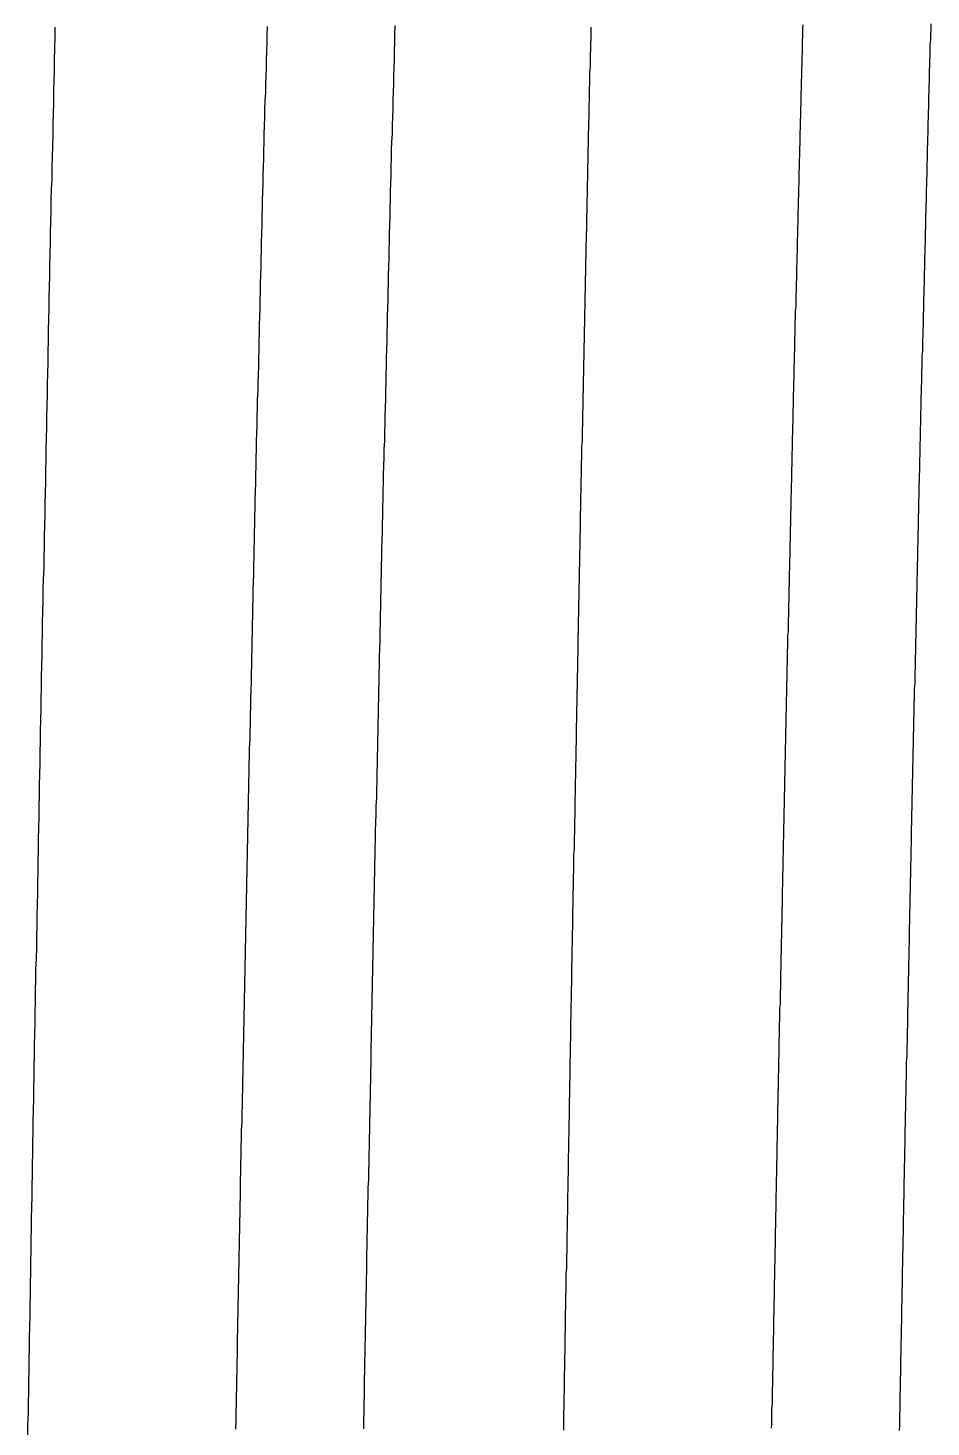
# Model space of a CAD drawing. Header units: millimetres. Extents: x 0 to 3800, y -67 to 2530.
# Drawn here: x 2227.589 to 2230.184, y 1473.394 to 1477.415 of the extents above; entities that cross this region are included whole.
import ezdxf

# ---------------------------------------------------------------- set-up
doc = ezdxf.new("R2010")
doc.units = ezdxf.units.MM
doc.layers.add('내부선 및 부속', color=4, linetype='Continuous')

msp = doc.modelspace()

# ---------------------------------------------------------------- linework, layer by layer
at = {"layer": '내부선 및 부속', "linetype": 'Continuous', "flags": 128}
for points in [[(2228.1856, 1473.3878), (2228.1866, 1473.4118), (2228.1866, 1473.4358), (2228.1876, 1473.4588), (2228.1876, 1473.4828), (2228.1886, 1473.5068), (2228.1886, 1473.5308), (2228.1896, 1473.5548), (2228.1896, 1473.5788), (2228.1906, 1473.6028), (2228.1906, 1473.6258), (2228.1906, 1473.6258), (2228.1906, 1473.6498), (2228.1916, 1473.6738), (2228.1916, 1473.6978), (2228.1926, 1473.7218), (2228.1926, 1473.7458), (2228.1936, 1473.7698), (2228.1936, 1473.7928), (2228.1946, 1473.8168), (2228.1946, 1473.8408), (2228.1956, 1473.8648), (2228.1956, 1473.8888), (2228.1966, 1473.9128), (2228.1966, 1473.9368), (2228.1976, 1473.9608), (2228.1976, 1473.9838), (2228.1986, 1474.0078), (2228.1986, 1474.0318), (2228.1996, 1474.0558), (2228.1996, 1474.0798), (2228.1996, 1474.1038), (2228.2006, 1474.1278), (2228.2006, 1474.1508), (2228.2016, 1474.1748), (2228.2016, 1474.1988), (2228.2026, 1474.2228), (2228.2026, 1474.2468), (2228.2036, 1474.2708), (2228.2036, 1474.2948), (2228.2046, 1474.3178), (2228.2046, 1474.3418), (2228.2056, 1474.3658), (2228.2056, 1474.3898), (2228.2066, 1474.4138), (2228.2066, 1474.4378), (2228.2076, 1474.4618), (2228.2076, 1474.4858), (2228.2086, 1474.5088), (2228.2086, 1474.5328), (2228.2096, 1474.5568), (2228.2096, 1474.5808), (2228.2106, 1474.6048), (2228.2106, 1474.6288), (2228.2116, 1474.6528), (2228.2116, 1474.6758), (2228.2126, 1474.6998), (2228.2126, 1474.7238), (2228.2136, 1474.7478), (2228.2136, 1474.7718), (2228.2146, 1474.7958), (2228.2146, 1474.8198), (2228.2156, 1474.8428), (2228.2156, 1474.8668), (2228.2166, 1474.8908), (2228.2166, 1474.9148), (2228.2176, 1474.9388), (2228.2176, 1474.9628), (2228.2186, 1474.9868), (2228.2186, 1475.0098), (2228.2196, 1475.0338), (2228.2196, 1475.0578), (2228.2206, 1475.0818), (2228.2206, 1475.1058), (2228.2216, 1475.1298), (2228.2216, 1475.1538), (2228.2226, 1475.1778), (2228.2226, 1475.2008), (2228.2236, 1475.2248), (2228.2236, 1475.2488), (2228.2246, 1475.2728), (2228.2246, 1475.2968), (2228.2256, 1475.3208), (2228.2256, 1475.3448), (2228.2266, 1475.3678), (2228.2266, 1475.3918), (2228.2276, 1475.4158), (2228.2276, 1475.4398), (2228.2286, 1475.4638), (2228.2286, 1475.4878), (2228.2296, 1475.5118), (2228.2306, 1475.5348), (2228.2306, 1475.5588), (2228.2316, 1475.5828), (2228.2316, 1475.6068), (2228.2326, 1475.6308), (2228.2326, 1475.6548), (2228.2336, 1475.6788), (2228.2336, 1475.7018), (2228.2346, 1475.7258), (2228.2346, 1475.7498), (2228.2356, 1475.7738), (2228.2356, 1475.7978), (2228.2366, 1475.8218), (2228.2376, 1475.8458), (2228.2376, 1475.8698), (2228.2386, 1475.8928), (2228.2386, 1475.9168), (2228.2396, 1475.9408), (2228.2396, 1475.9648), (2228.2406, 1475.9888), (2228.2406, 1476.0128), (2228.2406, 1476.0128), (2228.2416, 1476.0368), (2228.2416, 1476.0598), (2228.2426, 1476.0838), (2228.2436, 1476.1078), (2228.2436, 1476.1318), (2228.2446, 1476.1558), (2228.2446, 1476.1798), (2228.2456, 1476.2038), (2228.2456, 1476.2268), (2228.2466, 1476.2508), (2228.2476, 1476.2748), (2228.2476, 1476.2988), (2228.2486, 1476.3228), (2228.2486, 1476.3468), (2228.2496, 1476.3708), (2228.2496, 1476.3938), (2228.2506, 1476.4178), (2228.2516, 1476.4418), (2228.2516, 1476.4658), (2228.2526, 1476.4898), (2228.2526, 1476.5138), (2228.2536, 1476.5378), (2228.2536, 1476.5618), (2228.2546, 1476.5848), (2228.2556, 1476.6088), (2228.2556, 1476.6328), (2228.2566, 1476.6568), (2228.2566, 1476.6808), (2228.2576, 1476.7048), (2228.2586, 1476.7288), (2228.2586, 1476.7518), (2228.2596, 1476.7758), (2228.2596, 1476.7998), (2228.2606, 1476.8238), (2228.2616, 1476.8478), (2228.2616, 1476.8718), (2228.2626, 1476.8958), (2228.2626, 1476.9188), (2228.2636, 1476.9428), (2228.2646, 1476.9668), (2228.2646, 1476.9908), (2228.2656, 1477.0148), (2228.2666, 1477.0388), (2228.2666, 1477.0628), (2228.2676, 1477.0858), (2228.2676, 1477.1098), (2228.2686, 1477.1338), (2228.2696, 1477.1578), (2228.2696, 1477.1818), (2228.2706, 1477.2058), (2228.2716, 1477.2298), (2228.2716, 1477.2528), (2228.2726, 1477.2768), (2228.2736, 1477.3008), (2228.2736, 1477.3248), (2228.2746, 1477.3488), (2228.2756, 1477.3728), (2228.2756, 1477.3968), (2228.2766, 1477.4198)], [(2228.5536, 1473.3888), (2228.5536, 1473.4128), (2228.5546, 1473.4368), (2228.5546, 1473.4608), (2228.5556, 1473.4848), (2228.5556, 1473.5078), (2228.5556, 1473.5318), (2228.5566, 1473.5558), (2228.5566, 1473.5798), (2228.5576, 1473.6038), (2228.5576, 1473.6038), (2228.5576, 1473.6278), (2228.5586, 1473.6518), (2228.5586, 1473.6748), (2228.5596, 1473.6988), (2228.5596, 1473.7228), (2228.5606, 1473.7468), (2228.5606, 1473.7708), (2228.5616, 1473.7948), (2228.5616, 1473.8188), (2228.5626, 1473.8418), (2228.5626, 1473.8658), (2228.5626, 1473.8898), (2228.5636, 1473.9138), (2228.5636, 1473.9378), (2228.5646, 1473.9618), (2228.5646, 1473.9858), (2228.5656, 1474.0098), (2228.5656, 1474.0328), (2228.5666, 1474.0568), (2228.5666, 1474.0808), (2228.5676, 1474.1048), (2228.5676, 1474.1288), (2228.5686, 1474.1528), (2228.5686, 1474.1768), (2228.5696, 1474.1998), (2228.5696, 1474.2238), (2228.5706, 1474.2478), (2228.5706, 1474.2718), (2228.5716, 1474.2958), (2228.5716, 1474.3198), (2228.5726, 1474.3438), (2228.5726, 1474.3668), (2228.5736, 1474.3908), (2228.5736, 1474.4148), (2228.5746, 1474.4388), (2228.5746, 1474.4628), (2228.5746, 1474.4868), (2228.5756, 1474.5108), (2228.5756, 1474.5348), (2228.5766, 1474.5578), (2228.5766, 1474.5818), (2228.5776, 1474.6058), (2228.5776, 1474.6298), (2228.5786, 1474.6538), (2228.5786, 1474.6778), (2228.5796, 1474.7018), (2228.5796, 1474.7248), (2228.5806, 1474.7488), (2228.5806, 1474.7728), (2228.5816, 1474.7968), (2228.5816, 1474.8208), (2228.5826, 1474.8448), (2228.5826, 1474.8688), (2228.5836, 1474.8918), (2228.5836, 1474.9158), (2228.5846, 1474.9398), (2228.5846, 1474.9638), (2228.5856, 1474.9878), (2228.5856, 1475.0118), (2228.5866, 1475.0358), (2228.5866, 1475.0598), (2228.5876, 1475.0828), (2228.5876, 1475.1068), (2228.5886, 1475.1308), (2228.5896, 1475.1548), (2228.5896, 1475.1788), (2228.5906, 1475.2028), (2228.5906, 1475.2268), (2228.5916, 1475.2498), (2228.5916, 1475.2738), (2228.5926, 1475.2978), (2228.5926, 1475.3218), (2228.5936, 1475.3458), (2228.5936, 1475.3698), (2228.5946, 1475.3938), (2228.5946, 1475.4168), (2228.5956, 1475.4408), (2228.5956, 1475.4648), (2228.5966, 1475.4888), (2228.5966, 1475.5128), (2228.5976, 1475.5368), (2228.5976, 1475.5608), (2228.5986, 1475.5838), (2228.5986, 1475.6078), (2228.5996, 1475.6318), (2228.6006, 1475.6558), (2228.6006, 1475.6798), (2228.6016, 1475.7038), (2228.6016, 1475.7278), (2228.6026, 1475.7518), (2228.6026, 1475.7748), (2228.6036, 1475.7988), (2228.6036, 1475.8228), (2228.6046, 1475.8468), (2228.6046, 1475.8708), (2228.6056, 1475.8948), (2228.6056, 1475.9188), (2228.6066, 1475.9418), (2228.6076, 1475.9658), (2228.6076, 1475.9898), (2228.6076, 1475.9898), (2228.6086, 1476.0138), (2228.6086, 1476.0378), (2228.6096, 1476.0618), (2228.6096, 1476.0858), (2228.6106, 1476.1088), (2228.6106, 1476.1328), (2228.6116, 1476.1568), (2228.6126, 1476.1808), (2228.6126, 1476.2048), (2228.6136, 1476.2288), (2228.6136, 1476.2528), (2228.6146, 1476.2758), (2228.6146, 1476.2998), (2228.6156, 1476.3238), (2228.6166, 1476.3478), (2228.6166, 1476.3718), (2228.6176, 1476.3958), (2228.6176, 1476.4198), (2228.6186, 1476.4428), (2228.6186, 1476.4668), (2228.6196, 1476.4908), (2228.6206, 1476.5148), (2228.6206, 1476.5388), (2228.6216, 1476.5628), (2228.6216, 1476.5868), (2228.6226, 1476.6108), (2228.6236, 1476.6338), (2228.6236, 1476.6578), (2228.6246, 1476.6818), (2228.6246, 1476.7058), (2228.6256, 1476.7298), (2228.6266, 1476.7538), (2228.6266, 1476.7778), (2228.6276, 1476.8008), (2228.6276, 1476.8248), (2228.6286, 1476.8488), (2228.6296, 1476.8728), (2228.6296, 1476.8968), (2228.6306, 1476.9208), (2228.6306, 1476.9448), (2228.6316, 1476.9678), (2228.6326, 1476.9918), (2228.6326, 1477.0158), (2228.6336, 1477.0398), (2228.6336, 1477.0638), (2228.6346, 1477.0878), (2228.6356, 1477.1118), (2228.6356, 1477.1348), (2228.6366, 1477.1588), (2228.6376, 1477.1828), (2228.6376, 1477.2068), (2228.6386, 1477.2308), (2228.6396, 1477.2548), (2228.6396, 1477.2788), (2228.6406, 1477.3018), (2228.6416, 1477.3258), (2228.6416, 1477.3498), (2228.6426, 1477.3738), (2228.6426, 1477.3978), (2228.6436, 1477.4218)], [(2229.7256, 1473.3898), (2229.7266, 1473.4018), (2229.7266, 1473.4128), (2229.7266, 1473.4238), (2229.7266, 1473.4358), (2229.7266, 1473.4468), (2229.7276, 1473.4588), (2229.7276, 1473.4698), (2229.7276, 1473.4808), (2229.7276, 1473.4928), (2229.7276, 1473.5038), (2229.7286, 1473.5158), (2229.7286, 1473.5268), (2229.7286, 1473.5378), (2229.7286, 1473.5498), (2229.7296, 1473.5608), (2229.7296, 1473.5728), (2229.7296, 1473.5838), (2229.7296, 1473.5948), (2229.7296, 1473.6068), (2229.7306, 1473.6178), (2229.7306, 1473.6288), (2229.7306, 1473.6408), (2229.7306, 1473.6518), (2229.7316, 1473.6638), (2229.7316, 1473.6748), (2229.7316, 1473.6858), (2229.7316, 1473.6978), (2229.7316, 1473.7088), (2229.7326, 1473.7208), (2229.7326, 1473.7318), (2229.7326, 1473.7428), (2229.7326, 1473.7548), (2229.7336, 1473.7658), (2229.7336, 1473.7778), (2229.7336, 1473.7778), (2229.7336, 1473.7888), (2229.7336, 1473.7998), (2229.7336, 1473.8118), (2229.7346, 1473.8228), (2229.7346, 1473.8348), (2229.7346, 1473.8458), (2229.7346, 1473.8568), (2229.7356, 1473.8688), (2229.7356, 1473.8798), (2229.7356, 1473.8918), (2229.7356, 1473.9028), (2229.7366, 1473.9138), (2229.7366, 1473.9258), (2229.7366, 1473.9368), (2229.7366, 1473.9488), (2229.7366, 1473.9598), (2229.7376, 1473.9708), (2229.7376, 1473.9828), (2229.7376, 1473.9938), (2229.7376, 1474.0048), (2229.7386, 1474.0168), (2229.7386, 1474.0278), (2229.7386, 1474.0398), (2229.7386, 1474.0508), (2229.7386, 1474.0618), (2229.7396, 1474.0738), (2229.7396, 1474.0848), (2229.7396, 1474.0968), (2229.7396, 1474.1078), (2229.7406, 1474.1188), (2229.7406, 1474.1308), (2229.7406, 1474.1418), (2229.7406, 1474.1538), (2229.7416, 1474.1648), (2229.7416, 1474.1758), (2229.7416, 1474.1878), (2229.7416, 1474.1988), (2229.7416, 1474.2108), (2229.7426, 1474.2218), (2229.7426, 1474.2328), (2229.7426, 1474.2448), (2229.7426, 1474.2558), (2229.7436, 1474.2678), (2229.7436, 1474.2788), (2229.7436, 1474.2898), (2229.7436, 1474.3018), (2229.7436, 1474.3128), (2229.7446, 1474.3248), (2229.7446, 1474.3358), (2229.7446, 1474.3468), (2229.7446, 1474.3588), (2229.7456, 1474.3698), (2229.7456, 1474.3818), (2229.7456, 1474.3928), (2229.7456, 1474.4038), (2229.7466, 1474.4158), (2229.7466, 1474.4268), (2229.7466, 1474.4378), (2229.7466, 1474.4498), (2229.7476, 1474.4608), (2229.7476, 1474.4728), (2229.7476, 1474.4838), (2229.7476, 1474.4948), (2229.7476, 1474.5068), (2229.7486, 1474.5178), (2229.7486, 1474.5298), (2229.7486, 1474.5408), (2229.7486, 1474.5518), (2229.7496, 1474.5638), (2229.7496, 1474.5748), (2229.7496, 1474.5868), (2229.7496, 1474.5978), (2229.7506, 1474.6088), (2229.7506, 1474.6208), (2229.7506, 1474.6318), (2229.7506, 1474.6438), (2229.7516, 1474.6548), (2229.7516, 1474.6658), (2229.7516, 1474.6778), (2229.7516, 1474.6888), (2229.7516, 1474.7008), (2229.7526, 1474.7118), (2229.7526, 1474.7228), (2229.7526, 1474.7348), (2229.7526, 1474.7458), (2229.7536, 1474.7578), (2229.7536, 1474.7688), (2229.7536, 1474.7798), (2229.7536, 1474.7918), (2229.7546, 1474.8028), (2229.7546, 1474.8138), (2229.7546, 1474.8258), (2229.7546, 1474.8368), (2229.7556, 1474.8488), (2229.7556, 1474.8598), (2229.7556, 1474.8708), (2229.7556, 1474.8828), (2229.7566, 1474.8938), (2229.7566, 1474.9058), (2229.7566, 1474.9168), (2229.7566, 1474.9168), (2229.7566, 1474.9278), (2229.7566, 1474.9398), (2229.7576, 1474.9508), (2229.7576, 1474.9628), (2229.7576, 1474.9738), (2229.7576, 1474.9848), (2229.7586, 1474.9968), (2229.7586, 1475.0078), (2229.7586, 1475.0198), (2229.7586, 1475.0308), (2229.7596, 1475.0418), (2229.7596, 1475.0538), (2229.7596, 1475.0648), (2229.7596, 1475.0768), (2229.7606, 1475.0878), (2229.7606, 1475.0988), (2229.7606, 1475.1108), (2229.7606, 1475.1218), (2229.7616, 1475.1338), (2229.7616, 1475.1448), (2229.7616, 1475.1558), (2229.7616, 1475.1678), (2229.7626, 1475.1788), (2229.7626, 1475.1908), (2229.7626, 1475.2018), (2229.7626, 1475.2128), (2229.7636, 1475.2248), (2229.7636, 1475.2358), (2229.7636, 1475.2468), (2229.7636, 1475.2588), (2229.7646, 1475.2698), (2229.7646, 1475.2818), (2229.7646, 1475.2928), (2229.7646, 1475.3038), (2229.7656, 1475.3158), (2229.7656, 1475.3268), (2229.7656, 1475.3388), (2229.7656, 1475.3498), (2229.7666, 1475.3608), (2229.7666, 1475.3728), (2229.7666, 1475.3838), (2229.7666, 1475.3958), (2229.7676, 1475.4068), (2229.7676, 1475.4178), (2229.7676, 1475.4298), (2229.7676, 1475.4408), (2229.7686, 1475.4528), (2229.7686, 1475.4638), (2229.7686, 1475.4748), (2229.7686, 1475.4868), (2229.7696, 1475.4978), (2229.7696, 1475.5098), (2229.7696, 1475.5208), (2229.7696, 1475.5318), (2229.7706, 1475.5438), (2229.7706, 1475.5548), (2229.7706, 1475.5668), (2229.7706, 1475.5778), (2229.7716, 1475.5888), (2229.7716, 1475.6008), (2229.7716, 1475.6118), (2229.7716, 1475.6228), (2229.7726, 1475.6348), (2229.7726, 1475.6458), (2229.7726, 1475.6578), (2229.7726, 1475.6688), (2229.7736, 1475.6798), (2229.7736, 1475.6918), (2229.7736, 1475.7028), (2229.7736, 1475.7148), (2229.7746, 1475.7258), (2229.7746, 1475.7368), (2229.7746, 1475.7488), (2229.7746, 1475.7598), (2229.7756, 1475.7718), (2229.7756, 1475.7828), (2229.7756, 1475.7938), (2229.7756, 1475.8058), (2229.7766, 1475.8168), (2229.7766, 1475.8288), (2229.7766, 1475.8398), (2229.7766, 1475.8508), (2229.7776, 1475.8628), (2229.7776, 1475.8738), (2229.7776, 1475.8858), (2229.7786, 1475.8968), (2229.7786, 1475.9078), (2229.7786, 1475.9198), (2229.7786, 1475.9308), (2229.7796, 1475.9428), (2229.7796, 1475.9538), (2229.7796, 1475.9648), (2229.7796, 1475.9768), (2229.7806, 1475.9878), (2229.7806, 1475.9988), (2229.7806, 1476.0108), (2229.7806, 1476.0218), (2229.7816, 1476.0338), (2229.7816, 1476.0448), (2229.7816, 1476.0558), (2229.7816, 1476.0558), (2229.7816, 1476.0678), (2229.7826, 1476.0788), (2229.7826, 1476.0908), (2229.7826, 1476.1018), (2229.7836, 1476.1128), (2229.7836, 1476.1248), (2229.7836, 1476.1358), (2229.7836, 1476.1478), (2229.7846, 1476.1588), (2229.7846, 1476.1698), (2229.7846, 1476.1818), (2229.7846, 1476.1928), (2229.7856, 1476.2048), (2229.7856, 1476.2158), (2229.7856, 1476.2268), (2229.7856, 1476.2388), (2229.7866, 1476.2498), (2229.7866, 1476.2618), (2229.7866, 1476.2728), (2229.7876, 1476.2838), (2229.7876, 1476.2958), (2229.7876, 1476.3068), (2229.7876, 1476.3178), (2229.7886, 1476.3298), (2229.7886, 1476.3408), (2229.7886, 1476.3528), (2229.7886, 1476.3638), (2229.7896, 1476.3748), (2229.7896, 1476.3868), (2229.7896, 1476.3978), (2229.7906, 1476.4098), (2229.7906, 1476.4208), (2229.7906, 1476.4318), (2229.7906, 1476.4438), (2229.7916, 1476.4548), (2229.7916, 1476.4668), (2229.7916, 1476.4778), (2229.7926, 1476.4888), (2229.7926, 1476.5008), (2229.7926, 1476.5118), (2229.7926, 1476.5238), (2229.7936, 1476.5348), (2229.7936, 1476.5458), (2229.7936, 1476.5578), (2229.7936, 1476.5688), (2229.7946, 1476.5808), (2229.7946, 1476.5918), (2229.7946, 1476.6028), (2229.7956, 1476.6148), (2229.7956, 1476.6258), (2229.7956, 1476.6378), (2229.7956, 1476.6488), (2229.7966, 1476.6598), (2229.7966, 1476.6718), (2229.7966, 1476.6828), (2229.7976, 1476.6938), (2229.7976, 1476.7058), (2229.7976, 1476.7168), (2229.7976, 1476.7288), (2229.7986, 1476.7398), (2229.7986, 1476.7508), (2229.7986, 1476.7628), (2229.7996, 1476.7738), (2229.7996, 1476.7858), (2229.7996, 1476.7968), (2229.7996, 1476.8078), (2229.8006, 1476.8198), (2229.8006, 1476.8308), (2229.8006, 1476.8428), (2229.8016, 1476.8538), (2229.8016, 1476.8648), (2229.8016, 1476.8768), (2229.8016, 1476.8878), (2229.8026, 1476.8998), (2229.8026, 1476.9108), (2229.8026, 1476.9218), (2229.8036, 1476.9338), (2229.8036, 1476.9448), (2229.8036, 1476.9568), (2229.8046, 1476.9678), (2229.8046, 1476.9788), (2229.8046, 1476.9908), (2229.8046, 1477.0018), (2229.8056, 1477.0128), (2229.8056, 1477.0248), (2229.8056, 1477.0358), (2229.8066, 1477.0478), (2229.8066, 1477.0588), (2229.8066, 1477.0698), (2229.8076, 1477.0818), (2229.8076, 1477.0928), (2229.8076, 1477.1048), (2229.8076, 1477.1158), (2229.8086, 1477.1268), (2229.8086, 1477.1388), (2229.8086, 1477.1498), (2229.8096, 1477.1618), (2229.8096, 1477.1728), (2229.8096, 1477.1838), (2229.8106, 1477.1958), (2229.8106, 1477.1958), (2229.8106, 1477.2068), (2229.8106, 1477.2188), (2229.8106, 1477.2298), (2229.8116, 1477.2408), (2229.8116, 1477.2528), (2229.8116, 1477.2638), (2229.8126, 1477.2758), (2229.8126, 1477.2868), (2229.8126, 1477.2978), (2229.8136, 1477.3098), (2229.8136, 1477.3208), (2229.8136, 1477.3318), (2229.8146, 1477.3438), (2229.8146, 1477.3548), (2229.8146, 1477.3668), (2229.8146, 1477.3778), (2229.8156, 1477.3888), (2229.8156, 1477.4008), (2229.8156, 1477.4118), (2229.8166, 1477.4238)], [(2230.0926, 1473.3838), (2230.0936, 1473.3988), (2230.0936, 1473.4138), (2230.0936, 1473.4288), (2230.0946, 1473.4438), (2230.0946, 1473.4588), (2230.0946, 1473.4738), (2230.0946, 1473.4888), (2230.0956, 1473.5028), (2230.0956, 1473.5178), (2230.0956, 1473.5328), (2230.0966, 1473.5478), (2230.0966, 1473.5628), (2230.0966, 1473.5778), (2230.0966, 1473.5928), (2230.0976, 1473.6078), (2230.0976, 1473.6228), (2230.0976, 1473.6378), (2230.0986, 1473.6528), (2230.0986, 1473.6678), (2230.0986, 1473.6818), (2230.0996, 1473.6968), (2230.0996, 1473.7118), (2230.0996, 1473.7268), (2230.0996, 1473.7418), (2230.1006, 1473.7568), (2230.1006, 1473.7718), (2230.1006, 1473.7868), (2230.1016, 1473.8018), (2230.1016, 1473.8168), (2230.1016, 1473.8318), (2230.1016, 1473.8468), (2230.1026, 1473.8618), (2230.1026, 1473.8758), (2230.1026, 1473.8908), (2230.1036, 1473.9058), (2230.1036, 1473.9208), (2230.1036, 1473.9358), (2230.1046, 1473.9508), (2230.1046, 1473.9658), (2230.1046, 1473.9808), (2230.1046, 1473.9958), (2230.1056, 1474.0108), (2230.1056, 1474.0258), (2230.1056, 1474.0408), (2230.1066, 1474.0548), (2230.1066, 1474.0698), (2230.1066, 1474.0848), (2230.1066, 1474.0998), (2230.1076, 1474.1148), (2230.1076, 1474.1298), (2230.1076, 1474.1298), (2230.1076, 1474.1448), (2230.1086, 1474.1598), (2230.1086, 1474.1748), (2230.1086, 1474.1898), (2230.1096, 1474.2048), (2230.1096, 1474.2198), (2230.1096, 1474.2338), (2230.1096, 1474.2488), (2230.1106, 1474.2638), (2230.1106, 1474.2788), (2230.1106, 1474.2938), (2230.1116, 1474.3088), (2230.1116, 1474.3238), (2230.1116, 1474.3388), (2230.1126, 1474.3538), (2230.1126, 1474.3688), (2230.1126, 1474.3838), (2230.1136, 1474.3988), (2230.1136, 1474.4138), (2230.1136, 1474.4278), (2230.1136, 1474.4428), (2230.1146, 1474.4578), (2230.1146, 1474.4728), (2230.1146, 1474.4878), (2230.1156, 1474.5028), (2230.1156, 1474.5178), (2230.1156, 1474.5328), (2230.1166, 1474.5478), (2230.1166, 1474.5628), (2230.1166, 1474.5778), (2230.1166, 1474.5928), (2230.1176, 1474.6068), (2230.1176, 1474.6218), (2230.1176, 1474.6368), (2230.1186, 1474.6518), (2230.1186, 1474.6668), (2230.1186, 1474.6818), (2230.1196, 1474.6968), (2230.1196, 1474.7118), (2230.1196, 1474.7268), (2230.1206, 1474.7418), (2230.1206, 1474.7568), (2230.1206, 1474.7718), (2230.1216, 1474.7858), (2230.1216, 1474.8008), (2230.1216, 1474.8158), (2230.1216, 1474.8308), (2230.1226, 1474.8458), (2230.1226, 1474.8608), (2230.1226, 1474.8758), (2230.1236, 1474.8908), (2230.1236, 1474.9058), (2230.1236, 1474.9208), (2230.1246, 1474.9358), (2230.1246, 1474.9508), (2230.1246, 1474.9658), (2230.1256, 1474.9798), (2230.1256, 1474.9948), (2230.1256, 1475.0098), (2230.1266, 1475.0248), (2230.1266, 1475.0398), (2230.1266, 1475.0548), (2230.1276, 1475.0698), (2230.1276, 1475.0848), (2230.1276, 1475.0998), (2230.1276, 1475.1148), (2230.1286, 1475.1298), (2230.1286, 1475.1448), (2230.1286, 1475.1588), (2230.1296, 1475.1738), (2230.1296, 1475.1888), (2230.1296, 1475.2038), (2230.1306, 1475.2188), (2230.1306, 1475.2338), (2230.1306, 1475.2488), (2230.1316, 1475.2638), (2230.1316, 1475.2788), (2230.1316, 1475.2938), (2230.1326, 1475.3088), (2230.1326, 1475.3238), (2230.1326, 1475.3378), (2230.1336, 1475.3528), (2230.1336, 1475.3678), (2230.1336, 1475.3828), (2230.1346, 1475.3978), (2230.1346, 1475.4128), (2230.1346, 1475.4278), (2230.1356, 1475.4428), (2230.1356, 1475.4578), (2230.1356, 1475.4728), (2230.1366, 1475.4878), (2230.1366, 1475.5028), (2230.1366, 1475.5168), (2230.1376, 1475.5318), (2230.1376, 1475.5468), (2230.1376, 1475.5618), (2230.1386, 1475.5768), (2230.1386, 1475.5918), (2230.1386, 1475.6068), (2230.1396, 1475.6218), (2230.1396, 1475.6218), (2230.1396, 1475.6368), (2230.1396, 1475.6518), (2230.1406, 1475.6668), (2230.1406, 1475.6818), (2230.1406, 1475.6968), (2230.1416, 1475.7108), (2230.1416, 1475.7258), (2230.1416, 1475.7408), (2230.1426, 1475.7558), (2230.1426, 1475.7708), (2230.1426, 1475.7858), (2230.1436, 1475.8008), (2230.1436, 1475.8158), (2230.1436, 1475.8308), (2230.1446, 1475.8458), (2230.1446, 1475.8608), (2230.1446, 1475.8758), (2230.1456, 1475.8898), (2230.1456, 1475.9048), (2230.1456, 1475.9198), (2230.1466, 1475.9348), (2230.1466, 1475.9498), (2230.1466, 1475.9648), (2230.1476, 1475.9798), (2230.1476, 1475.9948), (2230.1476, 1476.0098), (2230.1486, 1476.0248), (2230.1486, 1476.0398), (2230.1486, 1476.0548), (2230.1496, 1476.0688), (2230.1496, 1476.0838), (2230.1496, 1476.0988), (2230.1506, 1476.1138), (2230.1506, 1476.1288), (2230.1516, 1476.1438), (2230.1516, 1476.1588), (2230.1516, 1476.1738), (2230.1526, 1476.1888), (2230.1526, 1476.2038), (2230.1526, 1476.2188), (2230.1536, 1476.2338), (2230.1536, 1476.2478), (2230.1536, 1476.2628), (2230.1546, 1476.2778), (2230.1546, 1476.2928), (2230.1546, 1476.3078), (2230.1556, 1476.3228), (2230.1556, 1476.3378), (2230.1556, 1476.3528), (2230.1566, 1476.3678), (2230.1566, 1476.3828), (2230.1576, 1476.3978), (2230.1576, 1476.4128), (2230.1576, 1476.4268), (2230.1586, 1476.4418), (2230.1586, 1476.4568), (2230.1586, 1476.4718), (2230.1596, 1476.4868), (2230.1596, 1476.5018), (2230.1596, 1476.5168), (2230.1606, 1476.5318), (2230.1606, 1476.5468), (2230.1616, 1476.5618), (2230.1616, 1476.5768), (2230.1616, 1476.5918), (2230.1626, 1476.6068), (2230.1626, 1476.6208), (2230.1626, 1476.6358), (2230.1636, 1476.6508), (2230.1636, 1476.6658), (2230.1646, 1476.6808), (2230.1646, 1476.6958), (2230.1646, 1476.7108), (2230.1656, 1476.7258), (2230.1656, 1476.7408), (2230.1656, 1476.7558), (2230.1666, 1476.7708), (2230.1666, 1476.7858), (2230.1676, 1476.7998), (2230.1676, 1476.8148), (2230.1676, 1476.8298), (2230.1686, 1476.8448), (2230.1686, 1476.8598), (2230.1686, 1476.8748), (2230.1696, 1476.8898), (2230.1696, 1476.9048), (2230.1706, 1476.9198), (2230.1706, 1476.9348), (2230.1706, 1476.9498), (2230.1716, 1476.9648), (2230.1716, 1476.9788), (2230.1726, 1476.9938), (2230.1726, 1477.0088), (2230.1726, 1477.0238), (2230.1736, 1477.0388), (2230.1736, 1477.0538), (2230.1736, 1477.0688), (2230.1746, 1477.0838), (2230.1746, 1477.0988), (2230.1756, 1477.1138), (2230.1756, 1477.1138), (2230.1756, 1477.1288), (2230.1756, 1477.1438), (2230.1766, 1477.1578), (2230.1766, 1477.1728), (2230.1776, 1477.1878), (2230.1776, 1477.2028), (2230.1776, 1477.2178), (2230.1786, 1477.2328), (2230.1786, 1477.2478), (2230.1796, 1477.2628), (2230.1796, 1477.2778), (2230.1796, 1477.2928), (2230.1806, 1477.3078), (2230.1806, 1477.3228), (2230.1816, 1477.3368), (2230.1816, 1477.3518), (2230.1816, 1477.3668), (2230.1826, 1477.3818), (2230.1826, 1477.3968), (2230.1836, 1477.4118), (2230.1836, 1477.4268)], [(2227.5886, 1473.3708), (2227.5886, 1473.4028), (2227.5896, 1473.4338), (2227.5896, 1473.4648), (2227.5906, 1473.4958), (2227.5906, 1473.4958), (2227.5906, 1473.5268), (2227.5916, 1473.5578), (2227.5916, 1473.5888), (2227.5926, 1473.6198), (2227.5926, 1473.6518), (2227.5936, 1473.6828), (2227.5946, 1473.7138), (2227.5946, 1473.7448), (2227.5956, 1473.7758), (2227.5956, 1473.8068), (2227.5966, 1473.8378), (2227.5966, 1473.8698), (2227.5976, 1473.9008), (2227.5976, 1473.9318), (2227.5986, 1473.9628), (2227.5986, 1473.9938), (2227.5996, 1474.0248), (2227.6006, 1474.0558), (2227.6006, 1474.0868), (2227.6016, 1474.1188), (2227.6016, 1474.1498), (2227.6026, 1474.1808), (2227.6026, 1474.2118), (2227.6036, 1474.2428), (2227.6036, 1474.2738), (2227.6046, 1474.3048), (2227.6056, 1474.3368), (2227.6056, 1474.3678), (2227.6066, 1474.3988), (2227.6066, 1474.4298), (2227.6076, 1474.4608), (2227.6076, 1474.4918), (2227.6086, 1474.5228), (2227.6096, 1474.5538), (2227.6096, 1474.5858), (2227.6106, 1474.6168), (2227.6106, 1474.6478), (2227.6116, 1474.6788), (2227.6116, 1474.7098), (2227.6126, 1474.7408), (2227.6136, 1474.7718), (2227.6136, 1474.8038), (2227.6146, 1474.8348), (2227.6146, 1474.8658), (2227.6156, 1474.8968), (2227.6166, 1474.9278), (2227.6166, 1474.9588), (2227.6176, 1474.9898), (2227.6176, 1475.0208), (2227.6186, 1475.0528), (2227.6186, 1475.0838), (2227.6196, 1475.1148), (2227.6206, 1475.1458), (2227.6206, 1475.1768), (2227.6216, 1475.2078), (2227.6216, 1475.2388), (2227.6226, 1475.2698), (2227.6236, 1475.3018), (2227.6236, 1475.3328), (2227.6246, 1475.3638), (2227.6246, 1475.3948), (2227.6256, 1475.4258), (2227.6266, 1475.4568), (2227.6266, 1475.4878), (2227.6276, 1475.5198), (2227.6276, 1475.5508), (2227.6286, 1475.5818), (2227.6296, 1475.6128), (2227.6296, 1475.6438), (2227.6306, 1475.6748), (2227.6306, 1475.7058), (2227.6316, 1475.7368), (2227.6326, 1475.7688), (2227.6326, 1475.7998), (2227.6336, 1475.8308), (2227.6346, 1475.8618), (2227.6346, 1475.8928), (2227.6356, 1475.9238), (2227.6356, 1475.9548), (2227.6366, 1475.9868), (2227.6376, 1476.0178), (2227.6376, 1476.0488), (2227.6386, 1476.0798), (2227.6396, 1476.1108), (2227.6396, 1476.1418), (2227.6406, 1476.1728), (2227.6406, 1476.2038), (2227.6416, 1476.2358), (2227.6426, 1476.2668), (2227.6426, 1476.2978), (2227.6436, 1476.3288), (2227.6446, 1476.3598), (2227.6446, 1476.3908), (2227.6456, 1476.4218), (2227.6466, 1476.4528), (2227.6466, 1476.4848), (2227.6476, 1476.5158), (2227.6476, 1476.5468), (2227.6486, 1476.5778), (2227.6496, 1476.6088), (2227.6496, 1476.6088), (2227.6496, 1476.6398), (2227.6506, 1476.6708), (2227.6516, 1476.7028), (2227.6516, 1476.7338), (2227.6526, 1476.7648), (2227.6536, 1476.7958), (2227.6536, 1476.8268), (2227.6546, 1476.8578), (2227.6556, 1476.8888), (2227.6556, 1476.9198), (2227.6566, 1476.9518), (2227.6576, 1476.9828), (2227.6576, 1477.0138), (2227.6586, 1477.0448), (2227.6596, 1477.0758), (2227.6606, 1477.1068), (2227.6606, 1477.1378), (2227.6616, 1477.1688), (2227.6626, 1477.2008), (2227.6626, 1477.2318), (2227.6636, 1477.2628), (2227.6646, 1477.2938), (2227.6646, 1477.3248), (2227.6656, 1477.3558), (2227.6666, 1477.3868), (2227.6666, 1477.4178)], [(2229.1286, 1473.3848), (2229.1286, 1473.4008), (2229.1286, 1473.4168), (2229.1286, 1473.4328), (2229.1296, 1473.4488), (2229.1296, 1473.4648), (2229.1296, 1473.4808), (2229.1306, 1473.4978), (2229.1306, 1473.5138), (2229.1306, 1473.5298), (2229.1306, 1473.5458), (2229.1316, 1473.5618), (2229.1316, 1473.5778), (2229.1316, 1473.5938), (2229.1326, 1473.6098), (2229.1326, 1473.6258), (2229.1326, 1473.6418), (2229.1326, 1473.6578), (2229.1336, 1473.6738), (2229.1336, 1473.6898), (2229.1336, 1473.7058), (2229.1336, 1473.7228), (2229.1346, 1473.7388), (2229.1346, 1473.7548), (2229.1346, 1473.7708), (2229.1356, 1473.7868), (2229.1356, 1473.8028), (2229.1356, 1473.8188), (2229.1356, 1473.8348), (2229.1366, 1473.8508), (2229.1366, 1473.8668), (2229.1366, 1473.8828), (2229.1376, 1473.8988), (2229.1376, 1473.9148), (2229.1376, 1473.9308), (2229.1376, 1473.9468), (2229.1386, 1473.9638), (2229.1386, 1473.9798), (2229.1386, 1473.9958), (2229.1396, 1474.0118), (2229.1396, 1474.0278), (2229.1396, 1474.0438), (2229.1396, 1474.0598), (2229.1406, 1474.0758), (2229.1406, 1474.0918), (2229.1406, 1474.1078), (2229.1416, 1474.1238), (2229.1416, 1474.1398), (2229.1416, 1474.1558), (2229.1416, 1474.1718), (2229.1426, 1474.1878), (2229.1426, 1474.2048), (2229.1426, 1474.2208), (2229.1436, 1474.2368), (2229.1436, 1474.2528), (2229.1436, 1474.2688), (2229.1446, 1474.2848), (2229.1446, 1474.3008), (2229.1446, 1474.3168), (2229.1446, 1474.3328), (2229.1456, 1474.3488), (2229.1456, 1474.3648), (2229.1456, 1474.3808), (2229.1466, 1474.3968), (2229.1466, 1474.4128), (2229.1466, 1474.4288), (2229.1466, 1474.4458), (2229.1476, 1474.4618), (2229.1476, 1474.4778), (2229.1476, 1474.4938), (2229.1486, 1474.5098), (2229.1486, 1474.5258), (2229.1486, 1474.5418), (2229.1486, 1474.5578), (2229.1496, 1474.5738), (2229.1496, 1474.5898), (2229.1496, 1474.6058), (2229.1506, 1474.6218), (2229.1506, 1474.6378), (2229.1506, 1474.6538), (2229.1516, 1474.6698), (2229.1516, 1474.6868), (2229.1516, 1474.7028), (2229.1516, 1474.7188), (2229.1526, 1474.7348), (2229.1526, 1474.7508), (2229.1526, 1474.7668), (2229.1536, 1474.7828), (2229.1536, 1474.7988), (2229.1536, 1474.8148), (2229.1546, 1474.8308), (2229.1546, 1474.8308), (2229.1546, 1474.8468), (2229.1546, 1474.8628), (2229.1546, 1474.8788), (2229.1556, 1474.8948), (2229.1556, 1474.9108), (2229.1556, 1474.9278), (2229.1566, 1474.9438), (2229.1566, 1474.9598), (2229.1566, 1474.9758), (2229.1576, 1474.9918), (2229.1576, 1475.0078), (2229.1576, 1475.0238), (2229.1576, 1475.0398), (2229.1586, 1475.0558), (2229.1586, 1475.0718), (2229.1586, 1475.0878), (2229.1596, 1475.1038), (2229.1596, 1475.1198), (2229.1596, 1475.1358), (2229.1606, 1475.1518), (2229.1606, 1475.1688), (2229.1606, 1475.1848), (2229.1606, 1475.2008), (2229.1616, 1475.2168), (2229.1616, 1475.2328), (2229.1616, 1475.2488), (2229.1626, 1475.2648), (2229.1626, 1475.2808), (2229.1626, 1475.2968), (2229.1636, 1475.3128), (2229.1636, 1475.3288), (2229.1636, 1475.3448), (2229.1646, 1475.3608), (2229.1646, 1475.3768), (2229.1646, 1475.3928), (2229.1646, 1475.4098), (2229.1656, 1475.4258), (2229.1656, 1475.4418), (2229.1656, 1475.4578), (2229.1666, 1475.4738), (2229.1666, 1475.4898), (2229.1666, 1475.5058), (2229.1676, 1475.5218), (2229.1676, 1475.5378), (2229.1676, 1475.5538), (2229.1686, 1475.5698), (2229.1686, 1475.5858), (2229.1686, 1475.6018), (2229.1696, 1475.6178), (2229.1696, 1475.6338), (2229.1696, 1475.6508), (2229.1696, 1475.6668), (2229.1706, 1475.6828), (2229.1706, 1475.6988), (2229.1706, 1475.7148), (2229.1716, 1475.7308), (2229.1716, 1475.7468), (2229.1716, 1475.7628), (2229.1726, 1475.7788), (2229.1726, 1475.7948), (2229.1726, 1475.8108), (2229.1736, 1475.8268), (2229.1736, 1475.8428), (2229.1736, 1475.8588), (2229.1746, 1475.8748), (2229.1746, 1475.8918), (2229.1746, 1475.9078), (2229.1756, 1475.9238), (2229.1756, 1475.9398), (2229.1756, 1475.9558), (2229.1766, 1475.9718), (2229.1766, 1475.9878), (2229.1766, 1476.0038), (2229.1766, 1476.0198), (2229.1776, 1476.0358), (2229.1776, 1476.0518), (2229.1776, 1476.0678), (2229.1786, 1476.0838), (2229.1786, 1476.0998), (2229.1786, 1476.1158), (2229.1796, 1476.1328), (2229.1796, 1476.1488), (2229.1796, 1476.1648), (2229.1806, 1476.1808), (2229.1806, 1476.1968), (2229.1806, 1476.2128), (2229.1816, 1476.2288), (2229.1816, 1476.2448), (2229.1816, 1476.2608), (2229.1826, 1476.2768), (2229.1826, 1476.2928), (2229.1826, 1476.3088), (2229.1836, 1476.3248), (2229.1836, 1476.3408), (2229.1836, 1476.3568), (2229.1846, 1476.3738), (2229.1846, 1476.3898), (2229.1846, 1476.4058), (2229.1856, 1476.4218), (2229.1856, 1476.4378), (2229.1856, 1476.4378), (2229.1856, 1476.4538), (2229.1866, 1476.4698), (2229.1866, 1476.4858), (2229.1866, 1476.5018), (2229.1876, 1476.5178), (2229.1876, 1476.5338), (2229.1876, 1476.5498), (2229.1886, 1476.5658), (2229.1886, 1476.5818), (2229.1886, 1476.5978), (2229.1896, 1476.6148), (2229.1896, 1476.6308), (2229.1896, 1476.6468), (2229.1906, 1476.6628), (2229.1906, 1476.6788), (2229.1906, 1476.6948), (2229.1916, 1476.7108), (2229.1916, 1476.7268), (2229.1916, 1476.7428), (2229.1926, 1476.7588), (2229.1926, 1476.7748), (2229.1926, 1476.7908), (2229.1936, 1476.8068), (2229.1936, 1476.8228), (2229.1946, 1476.8388), (2229.1946, 1476.8558), (2229.1946, 1476.8718), (2229.1956, 1476.8878), (2229.1956, 1476.9038), (2229.1956, 1476.9198), (2229.1966, 1476.9358), (2229.1966, 1476.9518), (2229.1966, 1476.9678), (2229.1976, 1476.9838), (2229.1976, 1476.9998), (2229.1976, 1477.0158), (2229.1986, 1477.0318), (2229.1986, 1477.0478), (2229.1986, 1477.0638), (2229.1996, 1477.0798), (2229.1996, 1477.0958), (2229.1996, 1477.1128), (2229.2006, 1477.1288), (2229.2006, 1477.1448), (2229.2016, 1477.1608), (2229.2016, 1477.1768), (2229.2016, 1477.1928), (2229.2026, 1477.2088), (2229.2026, 1477.2248), (2229.2026, 1477.2408), (2229.2036, 1477.2568), (2229.2036, 1477.2728), (2229.2036, 1477.2888), (2229.2046, 1477.3048), (2229.2046, 1477.3208), (2229.2046, 1477.3368), (2229.2056, 1477.3538), (2229.2056, 1477.3698), (2229.2066, 1477.3858), (2229.2066, 1477.4018), (2229.2066, 1477.4178)]]:
    msp.add_lwpolyline(points, dxfattribs=at)

doc.saveas('drawing.dxf')
